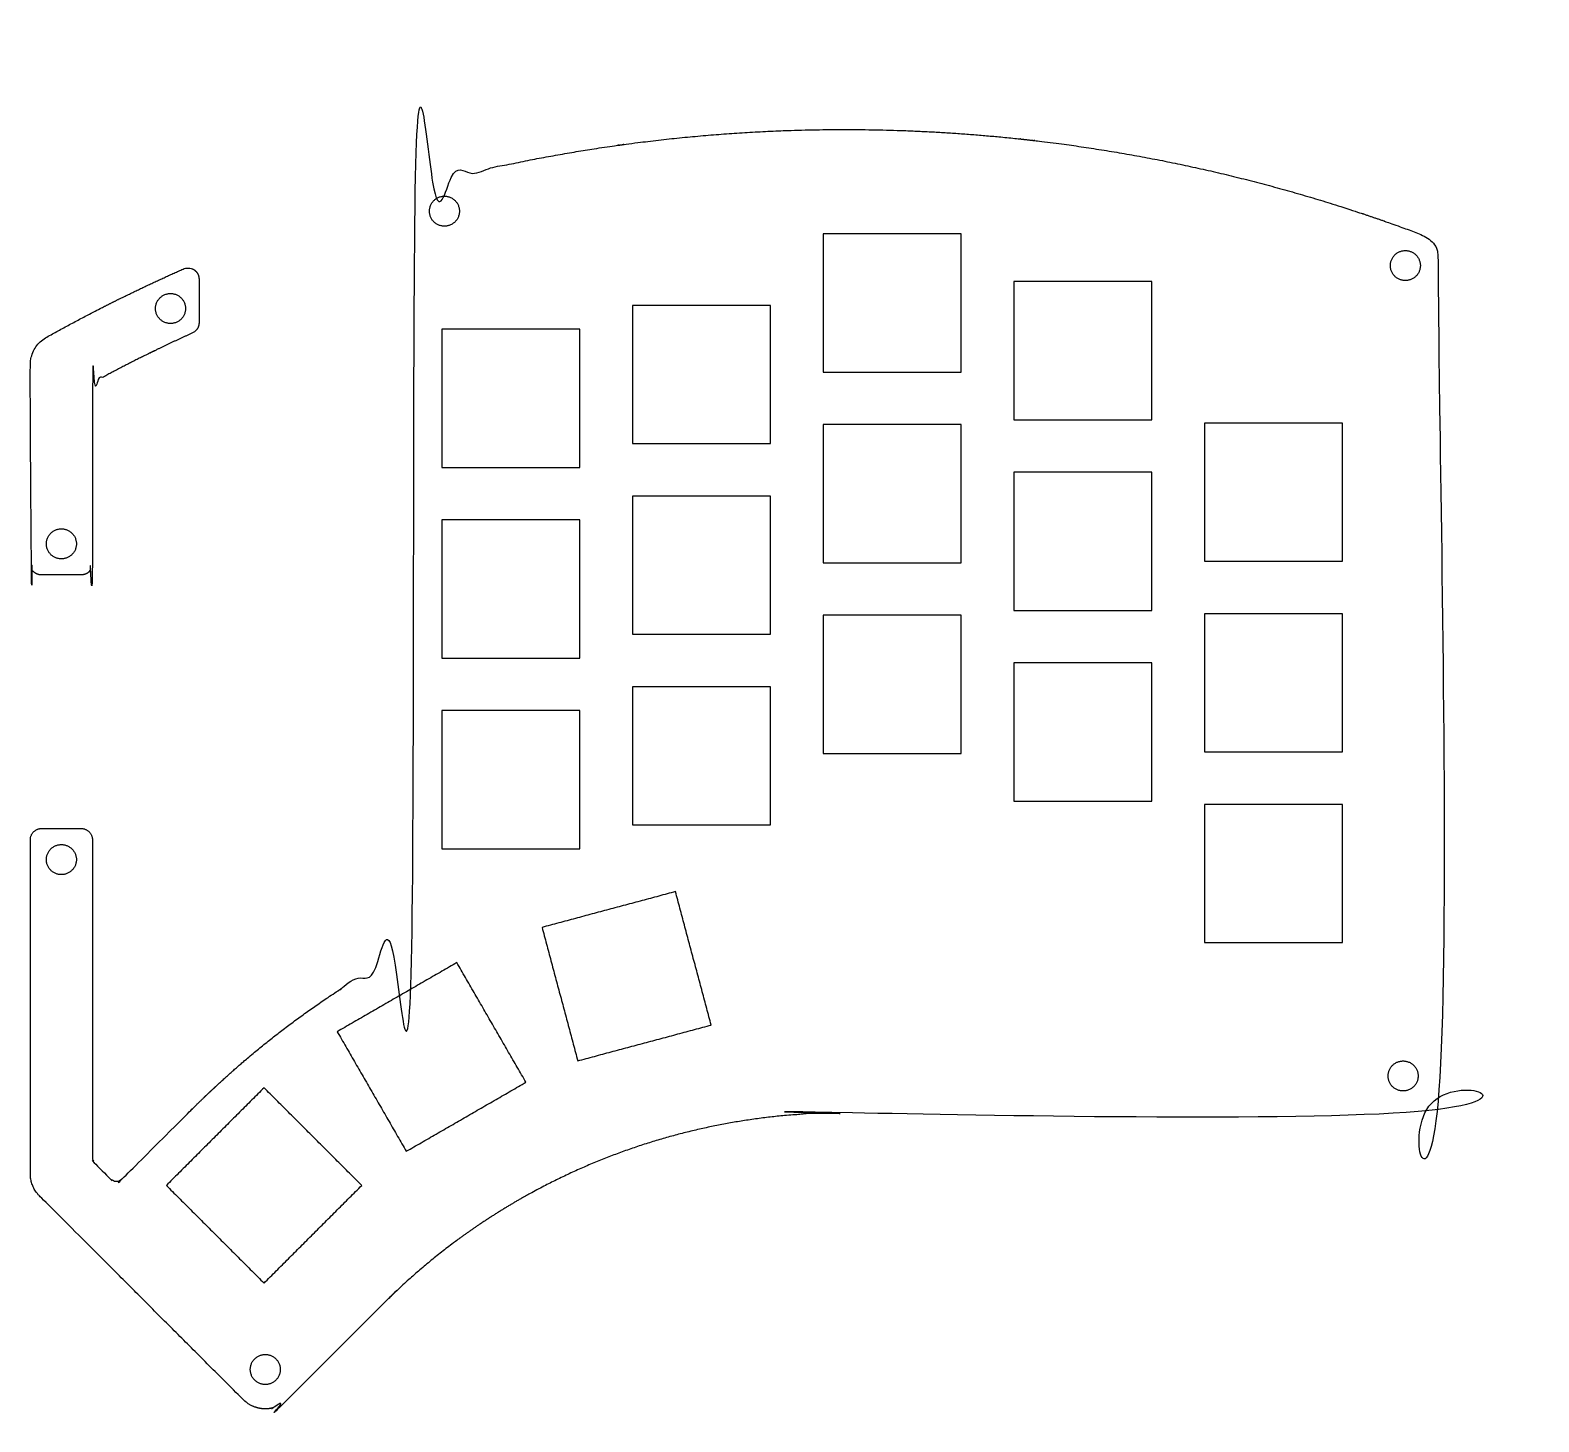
# Model space of a CAD drawing. Header units: millimetres. Extents: x -81 to 69, y 34 to 173.
import ezdxf

# ---------------------------------------------------------------- set-up
doc = ezdxf.new("R2010")
doc.units = ezdxf.units.MM
doc.header["$MEASUREMENT"] = 0
doc.layers.add('0.2mm kerf$Plate', color=18, linetype='Continuous', true_color=0x000000)

msp = doc.modelspace()

# ---------------------------------------------------------------- linework, layer by layer
at = {"layer": '0.2mm kerf$Plate'}
for points, weights, knots in [([(-75.12889148880463, 73.79320577849887), (-75.12889148880463, 69.54660198343196), (-75.12889148880463, 65.3), (-75.12889148880463, 63.02925365360042), (-75.12889148880458, 60.75850730720084), (-75.1288914888042, 60.38571510106475), (-74.86528759187185, 60.12211120413238), (-74.12264690475315, 59.37947051701365), (-73.3800062176345, 58.63682982989478), (-72.74361011456709, 58.0004337268257), (-72.10721401149885, 58.63682982989391), (-68.73961723948494, 62.0044266019077), (-65.37202192069631, 65.37202192069634), (-55.61724330212682, 75.1268005392658), (-43.43961569362629, 81.60883707289341), (-42.96250000000001, 81.86280126495917), (-42.96250000000001, 82.40329843974942), (-42.96250000000002, 119.6316307713181), (-42.96250000000005, 156.859980854743), (-42.96250000000005, 157.7049123796488), (-42.14614101590217, 157.9227827055589), (-21.4355013914537, 163.45), (-1.27e-14, 163.45), (29.68685292765712, 163.45), (57.47762316806983, 153.0105399472512), (59.48749999999998, 152.2555400420173), (59.4875, 150.1085352128582), (59.48749999999997, 109.2042676064291), (59.4875, 68.29999999999997), (59.48749999999941, 65.19999999999996), (56.38749999999938, 65.19999999999997), (28.1937499999997, 65.2), (1.8247775e-08, 65.2), (-27.00672715355104, 65.1999901437553), (-46.1033621398141, 46.10336212691168), (-50.8851717411368, 41.321552525589), (-55.66698134891108, 36.53974291781472), (-57.85901237058962, 34.34771189613662), (-60.05104339226779, 36.53974291781513), (-70.23598295137532, 46.72468247692269), (-80.4209225104829, 56.90962203603021), (-81.19227119439468, 57.68097071994197), (-81.31059950699091, 58.76538576722919), (-81.32889148880464, 58.93302189664121), (-81.32889148880463, 59.10165305770855), (-81.32889148880463, 59.72297322343601), (-81.32889148880463, 60.34429374482784), (-81.32889148880463, 62.82214640008377), (-81.32889148880463, 65.29999999999792), (-81.32889148880463, 69.5466009709629), (-81.32889148880462, 73.79320577849684)], [0.9749072515192694, 0.9749072515192694, 0.9749072515192694, 0.9749072515192694, 1, 0.9238795325114963, 0.9749072515192694, 0.9749072515192696, 1, 0.7071067811860785, 1.132271428969377, 1.132271428969377, 1.132271428969377, 1.099632576332724, 1, 0.8572839236591103, 1.09138322922252, 1.09138322922252, 1, 0.7930496727020031, 1.02694710310488, 1.064425758792914, 1.122247133384556, 1.043725412604621, 1, 0.8220865632223211, 1, 1, 1, 0.7071067811866154, 1, 1, 0.9749071807467631, 0.9006969088548679, 0.9749072515192694, 0.9749072515192694, 1, 0.7071067811865565, 0.9749072515192694, 0.9749072515192694, 1, 0.9433018124998075, 1, 0.998523750520049, 0.9749072515192694, 0.9749072515192694, 0.9749072515192694, 0.9749072515192694, 0.9749072515192694, 0.9749072515192694, 0.9749072515192694], [24.99591751226962, 24.99591751226962, 24.99591751226962, 25.08253866702615, 25.08253866702615, 25.69287335059409, 25.69287335059409, 26.47827151399225, 26.47827151399225, 26.54182689916525, 26.54182689916525, 28.11262322596031, 28.11262322596031, 28.46474892421646, 28.46474892421646, 55.93165040716065, 55.93165040716065, 57.01330158682709, 57.01330158682709, 57.77267621755482, 57.77267621755482, 59.08267048964832, 59.08267048964832, 104.2193602068671, 104.2193602068671, 165.5152144119367, 165.5152144119367, 169.1495956657145, 169.1495956657145, 169.9839511112778, 169.9839511112778, 174.6963400916628, 174.6963400916628, 175.2478071936972, 175.2478071936972, 226.5342929795989, 226.5342929795989, 226.9435215025137, 226.9435215025137, 231.6559104828983, 231.6559104828983, 232.5275402870157, 232.5275402870157, 234.5576732422079, 234.5576732422079, 234.8837347772081, 234.8837347772081, 235.0507342382851, 235.0507342382851, 235.7167353479647, 235.7167353479647, 235.803356520752, 235.803356520752, 235.803356520752]), ([(-38.46423992933702, 155.2899934304832), (-38.46423992933702, 156.7899934304832), (-39.96423992933702, 156.7899934304832), (-41.46423992933701, 156.7899934304832), (-41.46423992933702, 155.2899934304832), (-41.46423992933701, 153.7899934304832), (-39.96423992933702, 153.7899934304832), (-38.46423992933702, 153.7899934304832), (-38.46423992933702, 155.2899934304832)], [1, 0.7071067811865476, 1, 0.7071067811865476, 1, 0.7071067811865476, 1, 0.7071067811865476, 1], [0, 0, 0, 2.513274122871834, 2.513274122871834, 5.026548245743669, 5.026548245743669, 7.539822368615503, 7.539822368615503, 10.05309649148734, 10.05309649148734, 10.05309649148734]), ([(57.526367599792, 149.85668482767), (57.526367599792, 151.35668482767), (56.026367599792, 151.35668482767), (54.526367599792, 151.35668482767), (54.526367599792, 149.85668482767), (54.52636759979201, 148.35668482767), (56.026367599792, 148.35668482767), (57.526367599792, 148.35668482767), (57.526367599792, 149.85668482767)], [1, 0.7071067811865476, 1, 0.7071067811865476, 1, 0.7071067811865476, 1, 0.7071067811865476, 1], [0, 0, 0, 2.513274122871834, 2.513274122871834, 5.026548245743669, 5.026548245743669, 7.539822368615503, 7.539822368615503, 10.05309649148734, 10.05309649148734, 10.05309649148734]), ([(-80.22889148880486, 118.951566076817), (-81.32889148880489, 118.9515660768171), (-81.32889148880486, 120.0515660768171), (-81.32889148880486, 130.0121442747823), (-81.32889148880479, 139.9727224727475), (-81.32889148880479, 141.7914728112948), (-79.74126793791797, 142.678774481887), (-73.04305918565635, 146.4223141972918), (-66.02358900845135, 149.5218652360399), (-65.47822836348777, 149.7626797131767), (-64.97874125693923, 149.4372220416771), (-64.47925415039064, 149.1117643701775), (-64.47925415039066, 148.5156015857417)], [1, 0.7071067811865476, 0.9749072515192694, 0.9749072515192694, 1, 0.8625147449991013, 0.9763413482011907, 0.9827431382691307, 1, 0.8791816684362165, 1, 0.8791816684362165, 1], [23.87460101290636, 23.87460101290636, 23.87460101290636, 25.44539733970126, 25.44539733970126, 25.64857078586067, 25.64857078586067, 28.83203858590174, 28.83203858590174, 43.749844091261, 43.749844091261, 44.74315266099398, 44.74315266099398, 45.73646123072696, 45.73646123072696, 45.73646123072696]), ([(-65.82621837749095, 145.5648170012757), (-65.82621837749095, 147.0648170012757), (-67.32621837749095, 147.0648170012757), (-68.82621837749093, 147.0648170012757), (-68.82621837749095, 145.5648170012757), (-68.82621837749093, 144.0648170012757), (-67.32621837749095, 144.0648170012757), (-65.82621837749095, 144.0648170012757), (-65.82621837749095, 145.5648170012757)], [1, 0.7071067811865476, 1, 0.7071067811865476, 1, 0.7071067811865476, 1, 0.7071067811865476, 1], [0, 0, 0, 2.513274122871834, 2.513274122871834, 5.026548245743669, 5.026548245743669, 7.539822368615503, 7.539822368615503, 10.05309649148734, 10.05309649148734, 10.05309649148734]), ([(-64.47925415039104, 144.1321760056797), (-64.47925352721755, 143.4241598243918), (-65.12369885909375, 143.1309411545051), (-69.97006756585058, 140.9258730499187), (-74.65617644141051, 138.3980412402904), (-74.87456704165862, 138.2802346077749), (-75.00172926523159, 138.0671556885046), (-75.06414593630437, 137.962567419733), (-75.0965187125544, 137.8451512788055), (-75.12889148880473, 137.7277351378769), (-75.12889148880467, 137.6059379835888), (-75.12889148880475, 128.8287509749842), (-75.1288914888048, 120.0515660768166), (-75.12889148880478, 118.9515660768166), (-76.22889148880479, 118.9515660768167)], [1, 0.8408746553743194, 0.9893290323611145, 0.9832980452961618, 1, 0.9640302486111274, 1, 0.990966762462624, 1, 0.9909667624624768, 0.9749072515192694, 0.9749072515192694, 1, 0.7071067811865476, 1], [5.139387155260012, 5.139387155260012, 5.139387155260012, 6.283185307179586, 6.283185307179586, 17.04866600360555, 17.04866600360555, 17.58671790563367, 17.58671790563367, 17.85574385664691, 17.85574385664691, 18.12476980766242, 18.12476980766242, 18.30380468611139, 18.30380468611139, 19.87460101290629, 19.87460101290629, 19.87460101290629]), ([(-76.72889148880483, 122.051566076817), (-76.72889148880485, 123.5515660768169), (-78.22889148880483, 123.551566076817), (-79.72889148880483, 123.5515660768169), (-79.72889148880483, 122.051566076817), (-79.72889148880483, 120.551566076817), (-78.22889148880483, 120.551566076817), (-76.72889148880485, 120.551566076817), (-76.72889148880483, 122.051566076817)], [1, 0.7071067811865476, 1, 0.7071067811865476, 1, 0.7071067811865476, 1, 0.7071067811865476, 1], [0, 0, 0, 2.513274122871834, 2.513274122871834, 5.026548245743669, 5.026548245743669, 7.539822368615503, 7.539822368615503, 10.05309649148734, 10.05309649148734, 10.05309649148734]), ([(-76.72889148880483, 90.5059379835889), (-76.72889148880485, 92.00593798358888), (-78.22889148880483, 92.0059379835889), (-79.72889148880483, 92.00593798358888), (-79.72889148880483, 90.5059379835889), (-79.72889148880483, 89.0059379835889), (-78.22889148880483, 89.0059379835889), (-76.72889148880485, 89.0059379835889), (-76.72889148880483, 90.5059379835889)], [1, 0.7071067811865476, 1, 0.7071067811865476, 1, 0.7071067811865476, 1, 0.7071067811865476, 1], [0, 0, 0, 2.513274122871834, 2.513274122871834, 5.026548245743669, 5.026548245743669, 7.539822368615503, 7.539822368615503, 10.05309649148734, 10.05309649148734, 10.05309649148734]), ([(57.30171356237286, 68.88578643762692), (57.30171356237286, 70.3857864376269), (55.80171356237286, 70.38578643762692), (54.30171356237286, 70.3857864376269), (54.30171356237286, 68.88578643762692), (54.30171356237287, 67.38578643762692), (55.80171356237286, 67.38578643762692), (57.30171356237286, 67.38578643762692), (57.30171356237286, 68.88578643762692)], [1, 0.7071067811865476, 1, 0.7071067811865476, 1, 0.7071067811865476, 1, 0.7071067811865476, 1], [0, 0, 0, 2.513274122871834, 2.513274122871834, 5.026548245743669, 5.026548245743669, 7.539822368615503, 7.539822368615503, 10.05309649148734, 10.05309649148734, 10.05309649148734]), ([(-56.35901237058849, 39.56020106423942), (-56.35901237058849, 41.06020106423941), (-57.85901237058849, 41.06020106423942), (-59.35901237058849, 41.06020106423941), (-59.35901237058849, 39.56020106423942), (-59.35901237058849, 38.06020106423942), (-57.85901237058849, 38.06020106423942), (-56.35901237058849, 38.06020106423942), (-56.35901237058849, 39.56020106423942)], [1, 0.7071067811865476, 1, 0.7071067811865476, 1, 0.7071067811865476, 1, 0.7071067811865476, 1], [0, 0, 0, 2.513274122871834, 2.513274122871834, 5.026548245743669, 5.026548245743669, 7.539822368615503, 7.539822368615503, 10.05309649148734, 10.05309649148734, 10.05309649148734])]:
    msp.add_rational_spline(points, weights, degree=2, knots=knots, dxfattribs=at)
for points in [[(11.66248844146317, 153.0187713739015), (4.762488441463167, 153.0187713739015), (-2.137511558536834, 153.0187713739015)], [(-2.137511558536834, 153.0187713739015), (-2.137511558536834, 146.1187713739015), (-2.137511558536835, 139.2187713739015)], [(11.66248844146316, 139.2187713739015), (11.66248844146317, 146.1187713739015), (11.66248844146317, 153.0187713739015)], [(-64.47925415039066, 148.5156015857417), (-64.47925415039086, 146.3238887957107), (-64.47925415039104, 144.1321760056797)], [(30.71250970154646, 148.2562360398599), (23.81250970154646, 148.2562360398599), (16.91250970154645, 148.2562360398599)], [(16.91250970154645, 148.2562360398599), (16.91250970154645, 141.3562360398599), (16.91250970154645, 134.4562360398599)], [(30.71250970154646, 134.4562360398599), (30.71250970154646, 141.3562360398599), (30.71250970154646, 148.2562360398599)], [(-7.387499999999999, 145.875), (-14.2875, 145.875), (-21.1875, 145.875)], [(-21.1875, 145.875), (-21.1875, 138.975), (-21.1875, 132.075)], [(-7.387500000000003, 132.075), (-7.387500000000001, 138.975), (-7.387499999999999, 145.875)], [(-26.4375, 143.49375), (-33.33750000000001, 143.49375), (-40.2375, 143.49375)], [(-40.2375, 143.49375), (-40.2375, 136.59375), (-40.2375, 129.69375)], [(-26.43750000000001, 129.69375), (-26.43750000000001, 136.59375), (-26.4375, 143.49375)], [(-2.137511558536835, 139.2187713739015), (4.762488441463164, 139.2187713739015), (11.66248844146316, 139.2187713739015)], [(16.91250970154645, 134.4562360398599), (23.81250970154646, 134.4562360398599), (30.71250970154646, 134.4562360398599)], [(11.66248844146317, 133.9687713739015), (4.762488441463167, 133.9687713739015), (-2.137511558536834, 133.9687713739015)], [(-2.137511558536834, 133.9687713739015), (-2.137511558536834, 127.0687713739015), (-2.137511558536835, 120.1687713739015)], [(11.66248844146316, 120.1687713739015), (11.66248844146317, 127.0687713739015), (11.66248844146317, 133.9687713739015)], [(49.76250648331353, 134.1125083871659), (42.86250648331354, 134.1125083871659), (35.96250648331355, 134.1125083871659)], [(35.96250648331355, 134.1125083871659), (35.96250648331355, 127.2125083871659), (35.96250648331355, 120.3125083871659)], [(49.76250648331353, 134.1125083871659), (42.86250648331354, 134.1125083871659), (35.96250648331355, 134.1125083871659)], [(35.96250648331355, 134.1125083871659), (35.96250648331355, 127.2125083871659), (35.96250648331355, 120.3125083871659)], [(49.76250648331353, 120.3125083871659), (49.76250648331353, 127.2125083871659), (49.76250648331353, 134.1125083871659)], [(49.76250648331353, 120.3125083871659), (49.76250648331353, 127.2125083871659), (49.76250648331353, 134.1125083871659)], [(-21.1875, 132.075), (-14.2875, 132.075), (-7.387500000000003, 132.075)], [(-40.2375, 129.69375), (-33.33750000000001, 129.69375), (-26.43750000000001, 129.69375)], [(30.71250970154646, 129.2062360398599), (23.81250970154646, 129.2062360398599), (16.91250970154645, 129.2062360398599)], [(16.91250970154645, 129.2062360398599), (16.91250970154645, 122.3062360398599), (16.91250970154645, 115.4062360398599)], [(30.71250970154646, 115.4062360398599), (30.71250970154646, 122.3062360398599), (30.71250970154646, 129.2062360398599)], [(-7.387499999999999, 126.825), (-14.2875, 126.825), (-21.1875, 126.825)], [(-21.1875, 126.825), (-21.1875, 119.925), (-21.1875, 113.025)], [(-7.387500000000003, 113.025), (-7.387500000000001, 119.925), (-7.387499999999999, 126.825)], [(-26.4375, 124.44375), (-33.33750000000001, 124.44375), (-40.2375, 124.44375)], [(-40.2375, 124.44375), (-40.2375, 117.54375), (-40.2375, 110.64375)], [(-26.43750000000001, 110.64375), (-26.43750000000001, 117.54375), (-26.4375, 124.44375)], [(-2.137511558536835, 120.1687713739015), (4.762488441463164, 120.1687713739015), (11.66248844146316, 120.1687713739015)], [(35.96250648331355, 120.3125083871659), (42.86250648331354, 120.3125083871659), (49.76250648331353, 120.3125083871659)], [(35.96250648331355, 120.3125083871659), (42.86250648331354, 120.3125083871659), (49.76250648331353, 120.3125083871659)], [(-76.22889148880479, 118.9515660768167), (-78.22889148880483, 118.9515660768169), (-80.22889148880486, 118.951566076817)], [(11.66248844146317, 114.9187713739015), (4.762488441463167, 114.9187713739015), (-2.137511558536834, 114.9187713739015)], [(-2.137511558536834, 114.9187713739015), (-2.137511558536834, 108.0187713739015), (-2.137511558536835, 101.1187713739015)], [(11.66248844146316, 101.1187713739015), (11.66248844146317, 108.0187713739015), (11.66248844146317, 114.9187713739015)], [(16.91250970154645, 115.4062360398599), (23.81250970154646, 115.4062360398599), (30.71250970154646, 115.4062360398599)], [(49.76250648331353, 115.0625083871659), (42.86250648331354, 115.0625083871659), (35.96250648331355, 115.0625083871659)], [(35.96250648331355, 115.0625083871659), (35.96250648331355, 108.1625083871659), (35.96250648331355, 101.2625083871659)], [(49.76250648331353, 101.2625083871659), (49.76250648331353, 108.1625083871659), (49.76250648331353, 115.0625083871659)], [(-21.1875, 113.025), (-14.2875, 113.025), (-7.387500000000003, 113.025)], [(-40.2375, 110.64375), (-33.33750000000001, 110.64375), (-26.43750000000001, 110.64375)], [(30.71250970154646, 110.1562360398599), (23.81250970154646, 110.1562360398599), (16.91250970154645, 110.1562360398599)], [(16.91250970154645, 110.1562360398599), (16.91250970154645, 103.2562360398599), (16.91250970154645, 96.35623603985987)], [(30.71250970154646, 96.35623603985987), (30.71250970154646, 103.2562360398599), (30.71250970154646, 110.1562360398599)], [(-7.387499999999999, 107.775), (-14.2875, 107.775), (-21.1875, 107.775)], [(-21.1875, 107.775), (-21.1875, 100.875), (-21.1875, 93.97500000000001)], [(-7.387500000000003, 93.97500000000001), (-7.387500000000001, 100.875), (-7.387499999999999, 107.775)], [(-26.4375, 105.39375), (-33.33750000000001, 105.39375), (-40.2375, 105.39375)], [(-40.2375, 105.39375), (-40.2375, 98.49375), (-40.2375, 91.59375)], [(-26.43750000000001, 91.59375), (-26.43750000000001, 98.49375), (-26.4375, 105.39375)], [(-2.137511558536835, 101.1187713739015), (4.762488441463164, 101.1187713739015), (11.66248844146316, 101.1187713739015)], [(35.96250648331355, 101.2625083871659), (42.86250648331354, 101.2625083871659), (49.76250648331353, 101.2625083871659)], [(16.91250970154645, 96.35623603985987), (23.81250970154646, 96.35623603985987), (30.71250970154646, 96.35623603985987)], [(49.76250648331353, 96.01250838716592), (42.86250648331354, 96.01250838716592), (35.96250648331355, 96.01250838716592)], [(35.96250648331355, 96.01250838716592), (35.96250648331355, 89.11250838716592), (35.96250648331355, 82.21250838716593)], [(49.76250648331353, 82.21250838716593), (49.76250648331353, 89.11250838716592), (49.76250648331353, 96.01250838716592)], [(-80.2288914888046, 93.60593798358889), (-78.2288914888046, 93.60593798358889), (-76.22889148880462, 93.60593798358889)], [(-21.1875, 93.97500000000001), (-14.2875, 93.97500000000001), (-7.387500000000003, 93.97500000000001)], [(-81.3288914888046, 73.79320577849684), (-81.3288914888046, 83.14957188104287), (-81.3288914888046, 92.5059379835889)], [(-75.12889148880463, 92.5059379835889), (-75.12889148880463, 83.14957188104387), (-75.12889148880463, 73.79320577849884)], [(-40.2375, 91.59375), (-33.33750000000001, 91.59375), (-26.43750000000001, 91.59375)], [(-16.88721191281575, 87.30325633864685), (-23.55210011421032, 85.51740492743946), (-30.21698831560489, 83.73155351623205)], [(-13.31550909040096, 73.97347993585771), (-15.10136050160835, 80.63836813725229), (-16.88721191281575, 87.30325633864685)], [(-30.21698831560489, 83.73155351623205), (-28.43113690439749, 77.06666531483748), (-26.6452854931901, 70.40177711344292)], [(35.96250648331355, 82.21250838716593), (42.86250648331354, 82.21250838716593), (49.76250648331353, 82.21250838716593)], [(-38.72443237322658, 80.21057131882748), (-44.70000765933921, 76.76057131882747), (-50.67558294545183, 73.31057131882747)], [(-31.82443237322657, 68.2594207466022), (-35.27443237322657, 74.23499603271483), (-38.72443237322658, 80.21057131882748)], [(-26.6452854931901, 70.40177711344292), (-19.98039729179553, 72.18762852465031), (-13.31550909040096, 73.97347993585771)], [(-50.67558294545183, 73.31057131882747), (-47.22558294545183, 67.33499603271484), (-43.77558294545183, 61.3594207466022)], [(-43.77558294545183, 61.3594207466022), (-37.8000076593392, 64.8094207466022), (-31.82443237322657, 68.2594207466022)], [(-57.98500999923463, 67.70934249132577), (-62.86404678942181, 62.8303057011386), (-67.74308357960898, 57.95126891095143)], [(-48.22693641886027, 57.95126891095142), (-53.10597320904745, 62.8303057011386), (-57.98500999923463, 67.70934249132577)], [(-67.74308357960898, 57.95126891095143), (-62.86404678942181, 53.07223212076425), (-57.98500999923463, 48.19319533057707)], [(-57.98500999923463, 48.19319533057707), (-53.10597320904745, 53.07223212076424), (-48.22693641886027, 57.95126891095142)]]:
    msp.add_open_spline(points, degree=2, dxfattribs=at)
for points in [[(-81.3288914888046, 92.5059379835889), (-81.32889148880463, 93.60593798358892), (-80.2288914888046, 93.60593798358889)], [(-76.22889148880462, 93.60593798358889), (-75.12889148880461, 93.60593798358892), (-75.12889148880463, 92.5059379835889)]]:
    msp.add_rational_spline(points, [1, 0.7071067811865476, 1], degree=2, dxfattribs=at)

doc.saveas('drawing.dxf')
